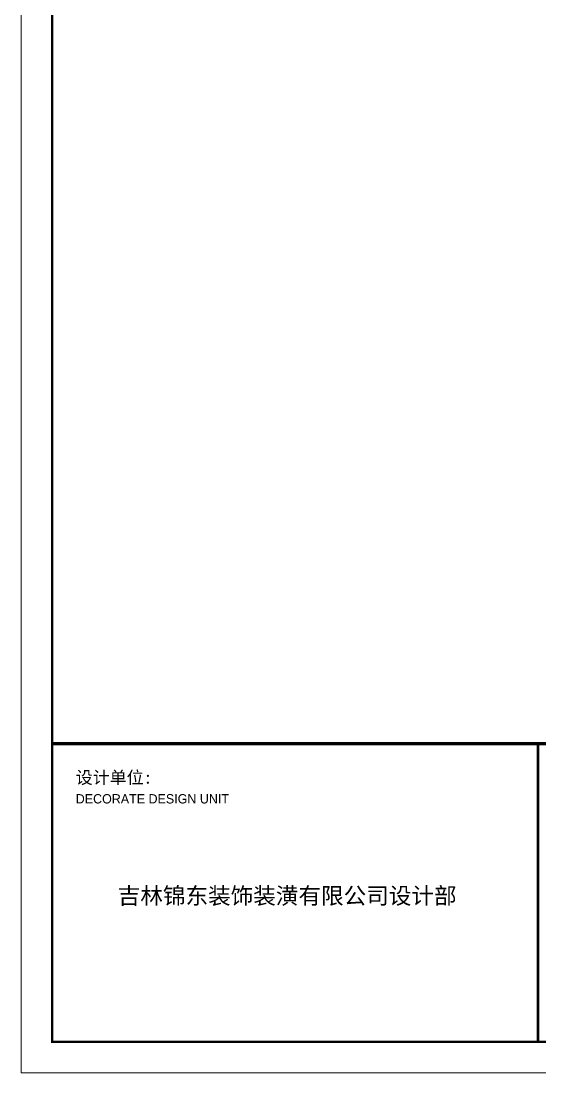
# Model space of a CAD drawing. Extents: x 2719331 to 3465925, y -270324 to -167476.
# Drawn here: x 3175158 to 3204396, y -269418 to -210069 of the extents above; entities that cross this region are included whole.
import ezdxf

# ---------------------------------------------------------------- set-up
doc = ezdxf.new("R2010")
doc.units = 0
doc.header["$LTSCALE"] = 1500
doc.header["$MEASUREMENT"] = 0
doc.layers.add('AXIS', color=7, linetype='CONTINUOUS', lineweight=5)
doc.styles.get("Standard").update_dxf_attribs({"font": 'SIMHEI.TTF', "height": 1.2})

msp = doc.modelspace()

# ---------------------------------------------------------------- linework, layer by layer
at = {"layer": 'AXIS', "color": 250}
msp.add_lwpolyline([(3175158, -168104.7), (3175158, -269418.1), (3311878.5, -269418.1), (3311878.5, -168104.7)], close=True, dxfattribs=at)
at = {"layer": 'AXIS', "color": 0, "const_width": 140.2}
msp.add_lwpolyline([(3176910.8, -169857.5), (3176910.8, -267665.3), (3310125.7, -267665.3), (3310125.7, -169857.5)], close=True, dxfattribs=at)
at = {"layer": 'AXIS', "color": 0}
for points, const_width in [([(3176910.8, -250838.2), (3310125.7, -250838.2)], 175.3), ([(3204284.3, -267665.3), (3204284.3, -250838.2)], 140.2)]:
    msp.add_lwpolyline(points, dxfattribs=dict(at, const_width=const_width))

# ---------------------------------------------------------------- texts
at = {"layer": 'AXIS', "color": 250, "attachment_point": 1}
for s, insert, char_height, width in [('{\\fSimHei|b0|i0|c134|p2;\\C5;设计单位:}', (3178239.6, -252396.8), 701.131, 6476.823), ('\\fￋￎￌ￥|b0|i0|c134|p2;\\C5;DECORATE DESIGN UNIT', (3178239.6, -253687.6), 525.848, 8852.586), ('{\\fSimHei|b0|i0|c134|p2;\\C5;吉林锦东装饰装潢有限公司设计部}', (3180604.7, -258952.5), 933.333, 28945.32)]:
    msp.add_mtext(s, dxfattribs=dict(at, insert=insert, char_height=char_height, width=width))

doc.saveas('drawing.dxf')
